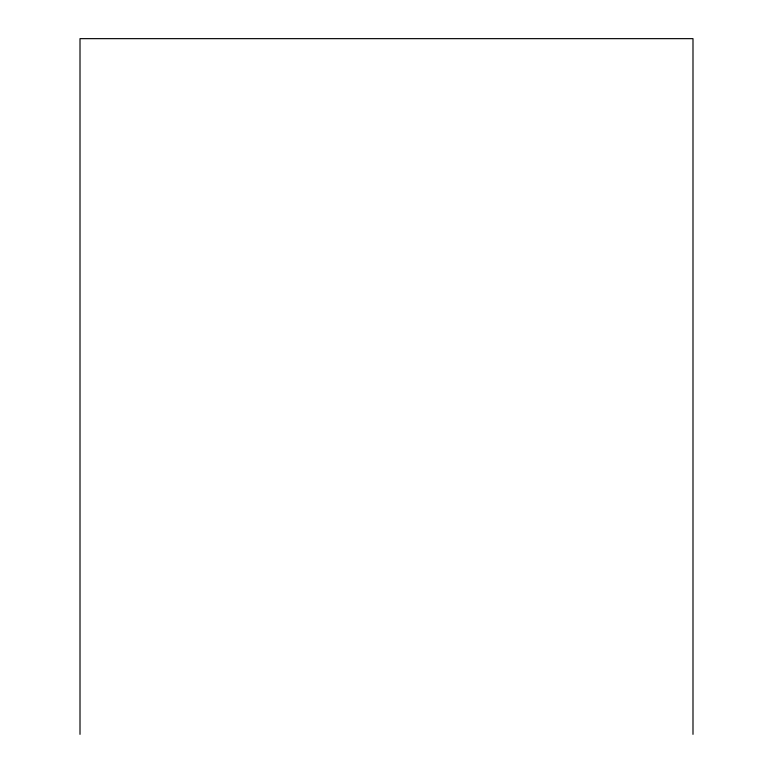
<?xml version="1.0" encoding="UTF-8"?>
<svg xmlns="http://www.w3.org/2000/svg" width="773" height="773" viewBox="0 0 773 773"><rect width="100%" height="100%" fill="white"/><g stroke="black" fill="none" stroke-linecap="round" stroke-linejoin="round"><path stroke-width="1.16" d="M692.995 734.35L692.995 38.65L80.005 38.65L80.005 734.35"/></g></svg>
